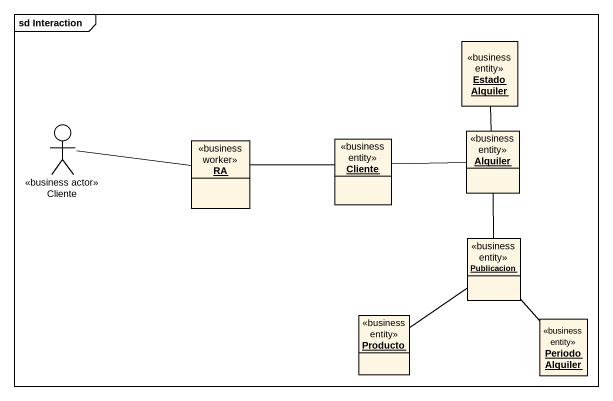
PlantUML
@startuml
mainframe sd Interaction
allowmixing
hide circle
hide empty members
object EstadoAlquiler <<business entity>>
actor Cliente <<business actor>>
object Alquiler <<business entity>>
object RA <<business worker>>
object "Cliente" as Cliente_2 <<business entity>>
object Publicacion <<business entity>>
object Producto <<business entity>>
object PeriodoAlquiler <<business entity>>
Cliente -right- RA
Alquiler -up- EstadoAlquiler
Alquiler -- Publicacion
RA -right- Cliente_2
Cliente_2 -right- Alquiler
Publicacion -- Producto
Publicacion -- PeriodoAlquiler
@enduml
